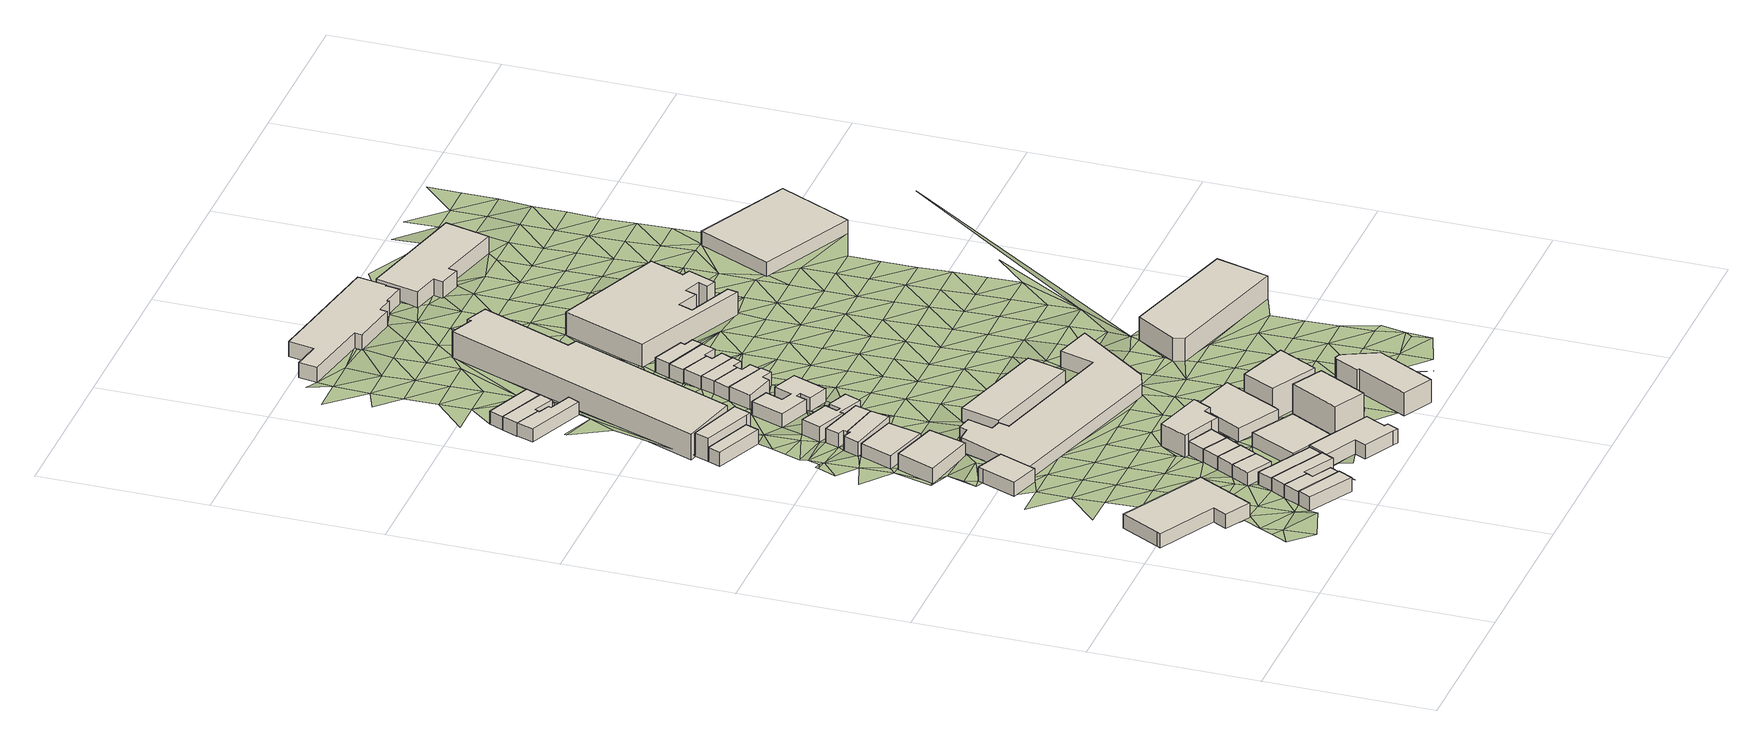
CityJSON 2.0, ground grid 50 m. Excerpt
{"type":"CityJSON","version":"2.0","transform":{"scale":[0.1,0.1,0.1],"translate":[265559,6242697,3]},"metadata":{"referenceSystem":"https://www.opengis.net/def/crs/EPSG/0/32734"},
"CityObjects":{
"building1":{"type":"Building","attributes":{"address":"Albert Road Salt River Cape Town","building":"retail","building:levels":"1","footprint":{"type":"Polygon"},"plus_code":"C5XXXQXF+X2X","ground_height":9.19,"building_height":4.1,"roof_height":13.29},"geometry":[{"type":"Solid","lod":"1","boundaries":[[[[0,1,2,3,4,5]],[[1,6,7,3,2]],[[6,8,9,7]],[[8,10,11,9]],[[10,12,13,11]],[[12,14,15,13]],[[14,0,5,4,15]],[[4,3,7,9,11,13,15]],[[14,12,10,8,6,1,0]]]]}]},
"building2":{"type":"Building","attributes":{"address":"15 Fenton Road Salt River Cape Town","building":"house","building:levels":"1","footprint":{"type":"Polygon"},"plus_code":"C6XWXCXJ+XCV","ground_height":9.7,"building_height":4.1,"roof_height":13.8},"geometry":[{"type":"Solid","lod":"1","boundaries":[[[[16,17,18,19,20]],[[17,21,22,18]],[[21,23,24,25,22]],[[23,16,20,19,25,24]],[[19,18,22,25]],[[23,21,17,16]]]]}]},
"building3":{"type":"Building","attributes":{"address":"13 Fenton Road Salt River Cape Town","building":"house","building:levels":"1","footprint":{"type":"Polygon"},"plus_code":"C7X3X5X4+XPW","ground_height":9.45,"building_height":4.1,"roof_height":13.55},"geometry":[{"type":"Solid","lod":"1","boundaries":[[[[16,23,24,20]],[[23,26,27,24]],[[26,28,29,27]],[[28,30,31,29]],[[30,32,33,31]],[[32,16,20,33]],[[20,24,27,29,31,33]],[[32,30,28,26,23,16]]]]}]},
"building4":{"type":"Building","attributes":{"address":"11 Fenton Road Salt River Cape Town","building":"house","building:levels":"1","footprint":{"type":"Polygon"},"plus_code":"C7X5XJXX+X4R","ground_height":9.45,"building_height":4.1,"roof_height":13.55},"geometry":[{"type":"Solid","lod":"1","boundaries":[[[[34,35,33,36]],[[35,37,38,31,33]],[[37,39,40,31,38]],[[39,41,42,40]],[[41,43,44,45,42]],[[43,34,36,45,44]],[[36,33,31,40,42,45]],[[43,41,39,37,35,34]]]]}]},
"building5":{"type":"Building","attributes":{"address":"523 Albert Road Salt River Cape Town","building":"retail","building:levels":"1","footprint":{"type":"Polygon"},"plus_code":"C6X4X4X4+XCW","ground_height":8.08,"building_height":4.1,"roof_height":12.18},"geometry":[{"type":"Solid","lod":"1","boundaries":[[[[46,47,48,49]],[[47,50,51,48]],[[50,52,53,54,51]],[[52,55,56,57,54,53]],[[55,58,59,57,56]],[[58,46,49,59]],[[49,48,51,54,57,59]],[[58,55,52,50,47,46]]]]}]},
"building6":{"type":"Building","attributes":{"address":"9 Fenton Road Salt River Cape Town","building":"house","building:levels":"1","footprint":{"type":"Polygon"},"plus_code":"C7X9X9XG+XRV","ground_height":9.19,"building_height":4.1,"roof_height":13.29},"geometry":[{"type":"Solid","lod":"1","boundaries":[[[[34,43,44,60]],[[43,61,62,44]],[[61,63,64,62]],[[63,34,60,64]],[[60,44,62,64]],[[63,61,43,34]]]]}]},
"building7":{"type":"Building","attributes":{"address":"7 Fenton Road Salt River Cape Town","building":"house","building:levels":"1","footprint":{"type":"Polygon"},"plus_code":"C7X6XFXV+XJW","ground_height":8.85,"building_height":4.1,"roof_height":12.95},"geometry":[{"type":"Solid","lod":"1","boundaries":[[[[65,66,67,68]],[[66,69,70,67]],[[69,71,72,70]],[[71,65,68,72]],[[68,67,70,72]],[[71,69,66,65]]]]}]},
"building8":{"type":"Building","attributes":{"address":"5 Fenton Road Salt River Cape Town","building":"house","building:levels":"1","footprint":{"type":"Polygon"},"plus_code":"C7X9XFX2+X5V","ground_height":8.85,"building_height":4.1,"roof_height":12.95},"geometry":[{"type":"Solid","lod":"1","boundaries":[[[[73,74,75,68,76,77]],[[74,78,72,68,75]],[[78,79,80,72]],[[79,73,77,76,80]],[[76,68,72,80]],[[79,78,74,73]]]]}]},
"building9":{"type":"Building","attributes":{"address":"37 London Road Salt River Cape Town","building":"house","building:levels":"1","footprint":{"type":"Polygon"},"plus_code":"C6X8XHXH+X8W","ground_height":7.38,"building_height":4.1,"roof_height":11.48},"geometry":[{"type":"Solid","lod":"1","boundaries":[[[[81,82,83,84]],[[82,85,86,83]],[[85,87,88,86]],[[87,81,84,88]],[[84,83,86,88]],[[87,85,82,81]]]]}]},
"building10":{"type":"Building","attributes":{"address":"3 Fenton Road Salt River Cape Town","building":"house","building:levels":"1","footprint":{"type":"Polygon"},"plus_code":"C7XGX6XF+XCR","ground_height":8.72,"building_height":4.1,"roof_height":12.82},"geometry":[{"type":"Solid","lod":"1","boundaries":[[[[89,73,77,90]],[[73,79,91,77]],[[79,92,93,91]],[[92,89,90,93]],[[90,77,91,93]],[[92,79,73,89]]]]}]},
"building11":{"type":"Building","attributes":{"address":"1 Fenton Road Salt River Cape Town","building":"house","building:levels":"1","footprint":{"type":"Polygon"},"plus_code":"C7XMX3XP+XWX","ground_height":8.72,"building_height":4.1,"roof_height":12.82},"geometry":[{"type":"Solid","lod":"1","boundaries":[[[[94,95,90,96]],[[95,97,93,90]],[[97,98,99,93]],[[98,94,96,99]],[[96,90,93,99]],[[98,97,95,94]]]]}]},
"building12":{"type":"Building","attributes":{"address":"31 London Road Salt River Cape Town","building":"house","building:levels":"1","footprint":{"type":"Polygon"},"plus_code":"C6XFXHX3+X6W","ground_height":6.49,"building_height":4.1,"roof_height":10.59},"geometry":[{"type":"Solid","lod":"1","boundaries":[[[[100,101,102,103]],[[101,104,105,102]],[[104,106,107,105]],[[106,100,103,107]],[[103,102,105,107]],[[106,104,101,100]]]]}]},
"building13":{"type":"Building","attributes":{"address":"22 London Road Salt River Cape Town","building":"house","building:levels":"1","footprint":{"type":"Polygon"},"plus_code":"C5XVX5XG+XVV","ground_height":6,"building_height":4.1,"roof_height":10.1},"geometry":[{"type":"Solid","lod":"1","boundaries":[[[[108,109,110,111]],[[109,112,113,110]],[[112,114,115,113]],[[114,108,111,115]],[[111,110,113,115]],[[114,112,109,108]]]]}]},
"building14":{"type":"Building","attributes":{"address":"Goldsmith Road Salt River Cape Town","building":"house","building:levels":"1","footprint":{"type":"Polygon"},"plus_code":"C8XFXWXX+XJV","ground_height":9.43,"building_height":4.1,"roof_height":13.53},"geometry":[{"type":"Solid","lod":"1","boundaries":[[[[116,117,118,119]],[[117,120,121,118]],[[120,122,123,121]],[[122,124,125,123]],[[124,126,127,125]],[[126,128,129,127]],[[128,130,131,129]],[[130,132,133,131]],[[132,116,119,133]],[[119,118,121,123,125,127,129,131,133]],[[132,130,128,126,124,122,120,117,116]]]]}]},
"building15":{"type":"Building","attributes":{"building":"commercial","building:levels":"1","footprint":{"type":"Polygon"},"plus_code":"C8X4XFX5+XVX","ground_height":9.11,"building_height":4.1,"roof_height":13.21},"geometry":[{"type":"Solid","lod":"1","boundaries":[[[[134,135,136,137]],[[135,138,139,136]],[[138,140,141,139]],[[140,134,137,141]],[[137,136,139,141]],[[140,138,135,134]]]]}]},
"building16":{"type":"Building","attributes":{"address":"20 London Road Salt River Cape Town","building":"house","building:levels":"2","footprint":{"type":"Polygon"},"plus_code":"C5XXXQX2+XQX","ground_height":6,"building_height":6.9,"roof_height":12.9},"geometry":[{"type":"Solid","lod":"1","boundaries":[[[[109,108,111,142,143,110]],[[108,144,145,142,111]],[[144,146,147,145]],[[146,148,149,147]],[[148,109,110,143,149]],[[143,142,145,147,149]],[[148,146,144,108,109]]]]}]},
"building17":{"type":"Building","attributes":{"address":"472A Albert Road Salt River Cape Town","building":"retail","building:levels":"2","footprint":{"type":"Polygon"},"plus_code":"C7XWXJXR+XVV","ground_height":8.45,"building_height":6.9,"roof_height":15.35},"geometry":[{"type":"Solid","lod":"1","boundaries":[[[[150,151,99,152,153,96]],[[151,154,155,152,99]],[[154,156,157,155]],[[156,158,159,157]],[[158,160,161,159]],[[160,162,163,161]],[[162,164,165,163]],[[164,150,96,153,165]],[[153,152,155,157,159,161,163,165]],[[164,162,160,158,156,154,151,150]]]]}]},
"building18":{"type":"Building","attributes":{"address":"London Road Salt River Cape Town","building":"house","building:levels":"1","footprint":{"type":"Polygon"},"plus_code":"C6XMXRX5+X9V","ground_height":6.49,"building_height":4.1,"roof_height":10.59},"geometry":[{"type":"Solid","lod":"1","boundaries":[[[[166,167,168,169]],[[167,170,171,168]],[[170,172,173,171]],[[172,174,175,173]],[[174,176,177,175]],[[176,166,169,177]],[[169,168,171,173,175,177]],[[176,174,172,170,167,166]]]]}]},
"building19":{"type":"Building","attributes":{"address":"London Road Salt River Cape Town","building":"house","building:levels":"1","footprint":{"type":"Polygon"},"plus_code":"C6XRX7XC+XHX","ground_height":6.45,"building_height":4.1,"roof_height":10.55},"geometry":[{"type":"Solid","lod":"1","boundaries":[[[[167,166,169,168]],[[166,178,179,169]],[[178,180,181,179]],[[180,182,183,181]],[[182,184,185,183]],[[184,167,168,185]],[[168,169,179,181,183,185]],[[184,182,180,178,166,167]]]]}]},
"building20":{"type":"Building","attributes":{"address":"9 Portland Road Salt River Cape Town","building":"house","building:levels":"1","footprint":{"type":"Polygon"},"plus_code":"C5XVXRXX+XQX","ground_height":4.91,"building_height":4.1,"roof_height":9.01},"geometry":[{"type":"Solid","lod":"1","boundaries":[[[[186,187,188,189]],[[187,190,191,188]],[[190,192,193,191]],[[192,194,195,193]],[[194,196,197,195]],[[196,198,199,197]],[[198,200,201,199]],[[200,186,189,201]],[[189,188,191,193,195,197,199,201]],[[200,198,196,194,192,190,187,186]]]]}]},
"building21":{"type":"Building","attributes":{"address":"London Road Salt River Cape Town","building":"house","building:levels":"1","footprint":{"type":"Polygon"},"plus_code":"C6XQXGX3+XRX","ground_height":6.45,"building_height":4.1,"roof_height":10.55},"geometry":[{"type":"Solid","lod":"1","boundaries":[[[[202,203,204,205]],[[203,206,207,204]],[[206,208,209,207]],[[208,210,211,209]],[[210,212,213,211]],[[212,214,215,213]],[[214,216,217,215]],[[216,218,219,217]],[[218,220,221,219]],[[220,202,205,221]],[[205,204,207,209,211,213,215,217,219,221]],[[220,218,216,214,212,210,208,206,203,202]]]]}]},
"building22":{"type":"Building","attributes":{"address":"7 Portland Road Salt River Cape Town","building":"house","building:levels":"1","footprint":{"type":"Polygon"},"plus_code":"C5XRXRX4+X5R","ground_height":4.91,"building_height":4.1,"roof_height":9.01},"geometry":[{"type":"Solid","lod":"1","boundaries":[[[[222,223,224,189,225,226]],[[223,227,201,189,224]],[[227,228,229,201]],[[228,230,231,229]],[[230,232,233,231]],[[232,222,226,225,233]],[[225,189,201,229,231,233]],[[232,230,228,227,223,222]]]]}]},
"building23":{"type":"Building","attributes":{"address":"474 Albert Road Salt River Cape Town","building":"retail","building:levels":"1","footprint":{"type":"Polygon"},"plus_code":"C8XGXQXX+XCW","ground_height":8.77,"building_height":4.1,"roof_height":12.87},"geometry":[{"type":"Solid","lod":"1","boundaries":[[[[234,235,236,237]],[[235,238,239,236]],[[238,240,241,239]],[[240,242,243,241]],[[242,244,245,243]],[[244,234,237,245]],[[237,236,239,241,243,245]],[[244,242,240,238,235,234]]]]}]},
"building24":{"type":"Building","attributes":{"address":"6 Goldsmith Road Salt River Cape Town","building":"commercial","building:levels":"3","footprint":{"type":"Polygon"},"plus_code":"C8XXXQX3+X8V","ground_height":8.9,"building_height":9.7,"roof_height":18.6},"geometry":[{"type":"Solid","lod":"1","boundaries":[[[[246,247,248,249]],[[247,250,251,248]],[[250,252,253,251]],[[252,246,249,253]],[[249,248,251,253]],[[252,250,247,246]]]]}]},
"building25":{"type":"Building","attributes":{"address":"5 Portland Road Salt River Cape Town","building":"house","building:levels":"1","footprint":{"type":"Polygon"},"plus_code":"C5XWXQXG+XGV","ground_height":4.67,"building_height":4.1,"roof_height":8.77},"geometry":[{"type":"Solid","lod":"1","boundaries":[[[[222,232,254,226]],[[232,255,256,254]],[[255,257,258,256]],[[257,222,226,258]],[[226,254,256,258]],[[257,255,232,222]]]]}]},
"building26":{"type":"Building","attributes":{"address":"545 Albert Road Salt River Cape Town","building":"retail","building:levels":"1","footprint":{"type":"Polygon"},"plus_code":"C7XFX3XX+XQR","ground_height":7.56,"building_height":4.1,"roof_height":11.66},"geometry":[{"type":"Solid","lod":"1","boundaries":[[[[259,260,261,262]],[[260,263,264,261]],[[263,265,266,264]],[[265,267,268,266]],[[267,269,270,268]],[[269,271,272,270]],[[271,273,274,272]],[[273,275,276,274]],[[275,277,278,276]],[[277,279,280,278]],[[279,281,282,280]],[[281,283,284,282]],[[283,285,53,284]],[[285,259,262,53]],[[262,261,264,266,268,270,272,274,276,278,280,282,284,53]],[[285,283,281,279,277,275,273,271,269,267,265,263,260,259]]]]}]},
"building27":{"type":"Building","attributes":{"address":"London Road Salt River Cape Town","building":"house","building:levels":"1","footprint":{"type":"Polygon"},"plus_code":"C7XGX5X8+XXW","ground_height":5.67,"building_height":4.1,"roof_height":9.77},"geometry":[{"type":"Solid","lod":"1","boundaries":[[[[286,287,288,289]],[[287,290,291,288]],[[290,292,293,291]],[[292,294,295,293]],[[294,296,297,295]],[[296,298,299,297]],[[298,300,301,299]],[[300,302,303,301]],[[302,304,305,303]],[[304,306,307,305]],[[306,308,309,307]],[[308,286,289,309]],[[289,288,291,293,295,297,299,301,303,305,307,309]],[[308,306,304,302,300,298,296,294,292,290,287,286]]]]}]},
"building28":{"type":"Building","attributes":{"address":"484 Goldsmith Road Salt River Cape Town","building":"apartments","building:levels":"3","footprint":{"type":"Polygon"},"plus_code":"C9X7XFX7+XQR","ground_height":8.74,"building_height":9.7,"roof_height":18.44},"geometry":[{"type":"Solid","lod":"1","boundaries":[[[[310,311,237,312,313,236]],[[311,314,315,312,237]],[[314,316,317,315]],[[316,310,236,313,317]],[[313,312,315,317]],[[316,314,311,310]]]]}]},
"building29":{"type":"Building","attributes":{"address":"Salt River","building":"industrial","building:levels":"1","footprint":{"type":"Polygon"},"plus_code":"C8X7X4XR+XMV","ground_height":6.76,"building_height":4.1,"roof_height":10.86},"geometry":[{"type":"Solid","lod":"1","boundaries":[[[[318,319,320,321]],[[319,322,323,320]],[[322,324,325,323]],[[324,318,321,325]],[[321,320,323,325]],[[324,322,319,318]]]]}]},
"building30":{"type":"Building","attributes":{"address":"12 London Road Salt River Cape Town","building":"industrial","building:levels":"2","footprint":{"type":"Polygon"},"plus_code":"C6XHX8XX+X9X","ground_height":5.3,"building_height":6.9,"roof_height":12.2},"geometry":[{"type":"Solid","lod":"1","boundaries":[[[[326,327,328,329]],[[327,330,331,328]],[[330,332,333,331]],[[332,334,335,333]],[[334,336,337,335]],[[336,338,339,337]],[[338,340,341,339]],[[340,326,329,341]],[[329,328,331,333,335,337,339,341]],[[340,338,336,334,332,330,327,326]]]]}]},
"building31":{"type":"Building","attributes":{"building":"retail","building:levels":"2","footprint":{"type":"Polygon"},"plus_code":"C9XVXCXX+XJX","ground_height":9.25,"building_height":6.9,"roof_height":16.15},"geometry":[{"type":"Solid","lod":"1","boundaries":[[[[342,343,344,345,346,347]],[[343,348,349,345,344]],[[348,350,351,349]],[[350,352,353,351]],[[352,354,355,353]],[[354,356,357,355]],[[356,358,359,357]],[[358,360,361,359]],[[360,342,347,346,361]],[[346,345,349,351,353,355,357,359,361]],[[360,358,356,354,352,350,348,343,342]]]]}]},
"building32":{"type":"Building","attributes":{"address":"27 London Road Salt River Cape Town","building":"house","building:levels":"1","footprint":{"type":"Polygon"},"plus_code":"C7X8XGXP+X8X","ground_height":5.67,"building_height":4.1,"roof_height":9.77},"geometry":[{"type":"Solid","lod":"1","boundaries":[[[[362,363,364,365,366,367]],[[363,368,369,365,364]],[[368,370,371,369]],[[370,372,373,371]],[[372,374,375,373]],[[374,362,367,366,375]],[[366,365,369,371,373,375]],[[374,372,370,368,363,362]]]]}]},
"building33":{"type":"Building","attributes":{"address":"25 London Road Salt River Cape Town","building":"house","building:levels":"1","footprint":{"type":"Polygon"},"plus_code":"C7XFXGXH+X7R","ground_height":5.35,"building_height":4.1,"roof_height":9.45},"geometry":[{"type":"Solid","lod":"1","boundaries":[[[[376,362,367,377]],[[362,374,378,367]],[[374,379,380,378]],[[379,381,382,380]],[[381,383,384,382]],[[383,376,377,384]],[[377,367,378,380,382,384]],[[383,381,379,374,362,376]]]]}]},
"building34":{"type":"Building","attributes":{"address":"23 London Road Salt River Cape Town","building":"house","building:levels":"1","footprint":{"type":"Polygon"},"plus_code":"C7XFXQXF+XVV","ground_height":5.35,"building_height":4.1,"roof_height":9.45},"geometry":[{"type":"Solid","lod":"1","boundaries":[[[[385,376,386,377,387,388]],[[376,383,384,377,386]],[[383,389,390,384]],[[389,391,392,390]],[[391,393,394,392]],[[393,385,388,387,394]],[[387,377,384,390,392,394]],[[393,391,389,383,376,385]]]]}]},
"building35":{"type":"Building","attributes":{"address":"21 London Road Salt River Cape Town","building":"house","building:levels":"1","footprint":{"type":"Polygon"},"plus_code":"C7XMX5X3+XWX","ground_height":5.08,"building_height":4.1,"roof_height":9.18},"geometry":[{"type":"Solid","lod":"1","boundaries":[[[[395,396,388,397]],[[396,398,399,388]],[[398,400,401,399]],[[400,402,403,401]],[[402,404,405,403]],[[404,395,397,405]],[[397,388,399,401,403,405]],[[404,402,400,398,396,395]]]]}]},
"building36":{"type":"Building","attributes":{"address":"19 London Road Salt River Cape Town","building":"house","building:levels":"1","footprint":{"type":"Polygon"},"plus_code":"C7XMXRXX+XFW","ground_height":5.08,"building_height":4.1,"roof_height":9.18},"geometry":[{"type":"Solid","lod":"1","boundaries":[[[[406,407,408,409]],[[407,410,411,408]],[[410,412,397,411]],[[412,413,405,397]],[[413,414,415,405]],[[414,416,417,415]],[[416,406,409,417]],[[409,408,411,397,405,415,417]],[[416,414,413,412,410,407,406]]]]}]},
"building37":{"type":"Building","attributes":{"address":"17 London Road Salt River Cape Town","building":"house","building:levels":"1","footprint":{"type":"Polygon"},"plus_code":"C7XVXCXP+X8X","ground_height":5.22,"building_height":4.1,"roof_height":9.32},"geometry":[{"type":"Solid","lod":"1","boundaries":[[[[407,406,409,418,419,408]],[[406,420,421,418,409]],[[420,422,423,421]],[[422,424,425,423]],[[424,426,427,425]],[[426,407,408,419,427]],[[419,418,421,423,425,427]],[[426,424,422,420,406,407]]]]}]},
"building38":{"type":"Building","attributes":{"building":"train_station","building:levels":"1","footprint":{"type":"Polygon"},"plus_code":"C7X6X4XC+X6W","ground_height":5.13,"building_height":4.1,"roof_height":9.23},"geometry":[{"type":"Solid","lod":"1","boundaries":[[[[428,429,430,431]],[[429,432,433,430]],[[432,434,435,433]],[[434,436,437,435]],[[436,438,439,437]],[[438,440,441,439]],[[440,442,443,441]],[[442,444,445,443]],[[444,446,447,445]],[[446,448,449,447]],[[448,450,451,449]],[[450,452,453,451]],[[452,454,455,453]],[[454,428,431,455]],[[431,430,433,435,437,439,441,443,445,447,449,451,453,455]],[[454,452,450,448,446,444,442,440,438,436,434,432,429,428]]]]}]},
"building39":{"type":"Building","attributes":{"address":"Salt River Cape Town","building":"industrial","building:levels":"2","footprint":{"type":"Polygon"},"plus_code":"C8XVX7XW+X4X","ground_height":4.5,"building_height":6.9,"roof_height":11.4},"geometry":[{"type":"Solid","lod":"1","boundaries":[[[[456,457,458,459]],[[457,460,461,458]],[[460,462,463,461]],[[462,464,465,463]],[[464,466,467,465]],[[466,468,469,467]],[[468,470,471,469]],[[470,472,473,471]],[[472,474,475,473]],[[474,476,477,475]],[[476,478,479,477]],[[478,480,481,479]],[[480,482,483,481]],[[482,456,459,483]],[[459,458,461,463,465,467,469,471,473,475,477,479,481,483]],[[482,480,478,476,474,472,470,468,466,464,462,460,457,456]]]]}]},
"building40":{"type":"Building","attributes":{"address":"The Palace 1-3 Malta Road Salt River Cape Town","building":"cinema","building:use":"commercial","building:levels":"2","footprint":{"type":"Polygon"},"plus_code":"CCXXXJXG+XPW","ground_height":8.33,"building_height":6.9,"roof_height":15.23},"geometry":[{"type":"Solid","lod":"1","boundaries":[[[[484,485,486,487]],[[485,488,489,486]],[[488,490,491,489]],[[490,492,493,491]],[[492,484,487,493]],[[487,486,489,491,493]],[[492,490,488,485,484]]]]}]},
"building41":{"type":"Building","attributes":{"building":"train_station","building:levels":"1","footprint":{"type":"Polygon"},"plus_code":"C9X7XVX4+XHV","ground_height":4.76,"building_height":4.1,"roof_height":8.86},"geometry":[{"type":"Solid","lod":"1","boundaries":[[[[494,495,496,497]],[[495,498,499,496]],[[498,500,501,499]],[[500,502,503,501]],[[502,504,505,503]],[[504,506,507,505]],[[506,508,509,507]],[[508,494,497,509]],[[497,496,499,501,503,505,507,509]],[[508,506,504,502,500,498,495,494]]]]}]},
"building42":{"type":"Building","attributes":{"address":"4 Penryn Street Salt River Cape Town","building":"industrial","building:levels":"1","footprint":{"type":"Polygon"},"plus_code":"CFXHXWXH+XWV","ground_height":4.52,"building_height":4.1,"roof_height":8.62},"geometry":[{"type":"Solid","lod":"1","boundaries":[[[[510,511,512,513]],[[511,514,515,512]],[[514,516,517,515]],[[516,510,513,517]],[[513,512,515,517]],[[516,514,511,510]]]]}]},
"terrain1":{"type":"TINRelief","geometry":[{"type":"CompositeSurface","lod":"1","boundaries":[[[518,519,520]],[[520,519,521]],[[519,522,521]],[[519,518,523]],[[524,522,519]],[[522,525,526]],[[527,526,525]],[[525,522,524]],[[524,519,523]],[[523,17,524]],[[524,528,525]],[[0,529,530]],[[16,524,17]],[[528,531,525]],[[532,533,534]],[[32,528,524]],[[0,535,529]],[[32,524,16]],[[525,531,535]],[[530,536,534]],[[537,532,538]],[[528,32,34]],[[529,536,530]],[[528,539,531]],[[534,540,532]],[[528,34,539]],[[536,540,534]],[[531,541,535]],[[532,542,538]],[[543,538,544]],[[531,539,541]],[[545,529,535]],[[536,529,545]],[[540,542,532]],[[539,34,63]],[[28,26,30]],[[545,535,541]],[[546,30,26]],[[55,547,58]],[[547,55,548]],[[544,538,549]],[[536,550,540]],[[542,549,538]],[[541,539,551]],[[63,552,539]],[[553,547,548]],[[545,550,536]],[[554,555,553]],[[541,551,545]],[[556,546,26]],[[557,555,554]],[[544,549,558]],[[26,559,556]],[[542,540,560]],[[552,63,561]],[[562,548,55]],[[550,560,540]],[[551,73,545]],[[63,563,561]],[[562,553,548]],[[556,564,565]],[[554,566,557]],[[567,568,557]],[[549,542,569]],[[550,545,89]],[[570,562,55]],[[571,558,549]],[[572,563,63]],[[554,553,573]],[[552,561,71]],[[569,542,560]],[[89,545,73]],[[565,574,556]],[[574,575,556]],[[576,557,566]],[[557,576,567]],[[561,563,71]],[[577,578,579]],[[577,567,578]],[[580,574,565]],[[550,581,560]],[[571,549,569]],[[562,573,553]],[[582,579,583]],[[575,574,584]],[[585,550,89]],[[583,579,578]],[[562,570,573]],[[101,567,576]],[[585,581,550]],[[572,584,563]],[[584,572,575]],[[586,574,580]],[[587,583,578]],[[569,560,588]],[[589,578,567]],[[586,580,590]],[[563,134,71]],[[566,106,576]],[[101,589,567]],[[573,570,591]],[[560,581,588]],[[585,89,94]],[[563,584,592]],[[71,134,593]],[[571,569,594]],[[587,578,182]],[[589,172,578]],[[569,588,594]],[[162,581,585]],[[587,203,595]],[[92,593,134]],[[106,566,85]],[[182,578,172]],[[162,588,581]],[[85,573,591]],[[596,597,595]],[[592,584,598]],[[587,182,180]],[[100,589,101]],[[599,92,134]],[[587,180,203]],[[597,596,600]],[[601,92,602]],[[172,167,182]],[[85,591,603]],[[604,603,591]],[[92,599,602]],[[595,203,596]],[[170,167,172]],[[605,606,607]],[[571,608,558]],[[598,584,124]],[[184,182,167]],[[594,609,571]],[[610,588,162]],[[610,594,588]],[[592,598,611]],[[604,612,603]],[[613,601,602]],[[602,599,613]],[[106,85,614]],[[614,85,603]],[[114,600,615]],[[616,599,134]],[[596,615,600]],[[617,589,100]],[[277,603,612]],[[106,614,100]],[[592,611,618]],[[114,144,108]],[[277,619,620]],[[202,596,203]],[[599,621,613]],[[606,146,607]],[[124,611,598]],[[615,144,114]],[[609,594,610]],[[620,622,623]],[[624,203,180]],[[605,607,625]],[[616,134,618]],[[202,615,596]],[[626,614,603]],[[605,627,628]],[[621,156,613]],[[620,623,277]],[[162,629,610]],[[626,603,277]],[[100,614,617]],[[630,571,609]],[[631,599,616]],[[146,144,615]],[[599,240,621]],[[124,632,611]],[[286,615,202]],[[626,277,623]],[[633,627,634]],[[180,635,624]],[[614,636,617]],[[632,124,637]],[[627,633,628]],[[631,616,618]],[[146,625,607]],[[618,611,247]],[[636,614,626]],[[638,286,202]],[[609,610,639]],[[623,322,626]],[[640,627,605]],[[146,615,308]],[[638,202,641]],[[308,615,286]],[[629,621,240]],[[629,639,610]],[[624,635,642]],[[618,247,631]],[[200,198,643]],[[146,308,625]],[[644,617,645]],[[571,630,608]],[[200,643,646]],[[322,636,626]],[[617,636,645]],[[196,643,198]],[[647,648,649]],[[631,247,650]],[[648,647,641]],[[240,639,629]],[[638,651,286]],[[652,642,635]],[[639,630,609]],[[644,652,635]],[[653,623,622]],[[643,654,646]],[[638,641,651]],[[652,644,645]],[[643,196,654]],[[654,196,194]],[[625,308,655]],[[656,641,647]],[[632,657,658]],[[625,655,659]],[[636,322,660]],[[194,192,654]],[[661,662,663]],[[656,651,641]],[[664,652,645]],[[665,650,247]],[[240,666,639]],[[627,640,667]],[[632,658,668]],[[255,663,257]],[[308,669,655]],[[659,670,625]],[[671,645,636]],[[672,656,647]],[[660,322,673]],[[664,674,652]],[[668,246,632]],[[674,672,647]],[[640,192,667]],[[675,669,308]],[[676,651,656]],[[192,640,654]],[[639,608,630]],[[676,677,651]],[[678,666,240]],[[678,240,238]],[[640,679,654]],[[304,680,675]],[[681,657,682]],[[645,671,664]],[[671,636,660]],[[665,247,246]],[[362,655,669]],[[362,659,655]],[[657,681,658]],[[640,605,683]],[[672,684,656]],[[679,640,255]],[[666,608,639]],[[672,674,684]],[[685,675,680]],[[686,674,664]],[[255,687,663]],[[661,663,688]],[[669,675,689]],[[246,668,665]],[[668,658,690]],[[640,687,255]],[[660,673,691]],[[692,693,694]],[[622,695,653]],[[376,659,362]],[[696,673,322]],[[664,671,686]],[[687,688,663]],[[623,653,697]],[[689,675,685]],[[238,698,699]],[[670,659,385]],[[681,690,658]],[[674,700,684]],[[701,625,670]],[[702,666,678]],[[692,661,703]],[[678,238,702]],[[704,705,693]],[[385,659,376]],[[700,674,686]],[[665,668,352]],[[671,660,706]],[[666,707,608]],[[688,703,661]],[[699,698,316]],[[668,690,352]],[[685,708,689]],[[691,706,660]],[[702,238,699]],[[693,692,709]],[[700,708,684]],[[385,710,670]],[[686,671,711]],[[696,691,673]],[[666,712,707]],[[703,709,692]],[[702,712,666]],[[670,710,713]],[[714,715,689]],[[428,716,704]],[[714,689,708]],[[352,717,665]],[[316,665,717]],[[706,711,671]],[[718,670,713]],[[719,704,693]],[[687,720,688]],[[640,683,687]],[[708,700,721]],[[699,722,702]],[[714,708,721]],[[700,686,723]],[[710,385,395]],[[709,719,693]],[[718,724,670]],[[722,699,316]],[[720,703,688]],[[710,395,713]],[[711,723,686]],[[712,725,707]],[[350,717,352]],[[726,428,704]],[[727,706,691]],[[695,697,653]],[[721,728,714]],[[729,714,728]],[[717,350,348]],[[701,670,724]],[[712,702,730]],[[703,720,709]],[[731,721,700]],[[316,717,722]],[[732,733,734]],[[718,713,407]],[[719,726,704]],[[725,735,707]],[[736,691,696]],[[729,728,733]],[[706,727,711]],[[730,702,722]],[[691,736,727]],[[723,731,700]],[[737,734,738]],[[734,733,738]],[[343,739,348]],[[426,718,407]],[[697,695,740]],[[687,683,720]],[[741,739,343]],[[717,348,742]],[[743,741,744]],[[745,728,721]],[[484,725,712]],[[696,697,740]],[[719,709,746]],[[741,743,739]],[[722,717,742]],[[724,718,747]],[[709,720,748]],[[749,712,730]],[[731,745,721]],[[718,426,747]],[[723,711,750]],[[733,728,751]],[[711,727,752]],[[742,348,739]],[[738,733,751]],[[749,753,712]],[[726,754,428]],[[735,755,707]],[[735,725,756]],[[484,712,753]],[[709,748,746]],[[757,758,759]],[[760,730,722]],[[761,726,719]],[[711,752,750]],[[736,696,762]],[[745,751,728]],[[756,725,484]],[[763,764,738]],[[739,743,765]],[[740,766,696]],[[736,762,727]],[[758,767,768]],[[769,747,426]],[[770,731,723]],[[722,742,760]],[[767,758,757]],[[683,748,720]],[[765,743,771]],[[719,746,761]],[[764,763,757]],[[701,724,772]],[[772,724,747]],[[769,426,773]],[[696,766,762]],[[751,763,738]],[[774,749,730]],[[731,770,745]],[[756,775,735]],[[723,750,770]],[[776,752,727]],[[763,767,757]],[[774,730,760]],[[777,778,701]],[[726,761,779]],[[754,726,779]],[[739,780,742]],[[755,766,740]],[[735,775,781]],[[782,739,765]],[[783,753,749]],[[776,727,762]],[[748,683,784]],[[781,755,735]],[[767,785,786]],[[773,787,788]],[[748,789,746]],[[780,760,742]],[[745,790,751]],[[484,492,756]],[[763,785,767]],[[739,782,780]],[[783,749,774]],[[745,770,791]],[[772,777,701]],[[752,792,750]],[[785,788,786]],[[776,793,752]],[[779,761,754]],[[769,794,747]],[[765,771,795]],[[492,775,756]],[[796,762,766]],[[790,763,751]],[[746,789,761]],[[777,797,778]],[[748,784,789]],[[745,791,790]],[[766,755,798]],[[784,683,799]],[[482,772,747]],[[750,792,770]],[[800,799,683]],[[769,773,794]],[[752,793,792]],[[801,774,760]],[[762,796,776]],[[332,778,797]],[[760,780,802]],[[781,775,803]],[[796,766,798]],[[782,765,804]],[[788,794,773]],[[803,775,492]],[[765,795,805]],[[794,785,763]],[[774,801,783]],[[791,770,806]],[[785,794,788]],[[760,802,801]],[[763,790,807]],[[482,777,772]],[[804,765,805]],[[782,808,780]],[[755,781,809]],[[793,776,810]],[[806,770,792]],[[811,761,789]],[[784,799,812]],[[794,763,807]],[[776,796,810]],[[781,803,809]],[[777,482,797]],[[492,813,803]],[[808,782,804]],[[790,791,814]],[[798,755,815]],[[789,784,816]],[[804,805,795]],[[802,780,817]],[[814,791,806]],[[753,783,818]],[[799,332,812]],[[797,819,332]],[[747,794,820]],[[798,815,796]],[[792,793,821]],[[817,780,808]],[[793,810,822]],[[815,755,809]],[[823,807,790]],[[784,812,816]],[[819,812,332]],[[824,783,801]],[[802,825,801]],[[826,819,797]],[[826,797,482]],[[789,816,811]],[[804,827,808]],[[793,822,821]],[[790,814,823]],[[796,828,810]],[[829,806,792]],[[825,802,817]],[[817,808,827]],[[807,830,794]],[[828,796,815]],[[831,826,482]],[[832,833,834]],[[835,812,819]],[[836,809,803]],[[823,830,807]],[[792,821,829]],[[837,838,811]],[[822,810,839]],[[814,806,840]],[[824,801,825]],[[826,835,819]],[[816,837,811]],[[841,833,832]],[[810,828,839]],[[841,834,833]],[[816,812,842]],[[815,809,836]],[[840,823,814]],[[824,818,783]],[[492,490,813]],[[840,806,829]],[[794,830,820]],[[831,843,826]],[[831,482,844]],[[812,835,842]],[[836,828,815]],[[832,845,841]],[[821,822,846]],[[822,839,847]],[[837,816,848]],[[803,813,849]],[[850,851,837]],[[852,830,823]],[[821,846,829]],[[853,835,826]],[[842,854,816]],[[822,847,846]],[[823,840,855]],[[854,848,816]],[[839,828,856]],[[826,843,853]],[[843,831,844]],[[848,850,837]],[[841,857,858]],[[856,828,836]],[[830,852,820]],[[823,855,852]],[[845,859,841]],[[857,841,859]],[[829,860,840]],[[861,842,835]],[[862,847,839]],[[858,857,863]],[[846,860,829]],[[835,853,864]],[[859,863,857]],[[859,845,865]],[[850,848,866]],[[842,867,854]],[[820,868,845]],[[856,862,839]],[[480,844,482]],[[869,850,870]],[[855,840,871]],[[872,848,854]],[[870,850,866]],[[861,835,864]],[[868,820,852]],[[868,865,845]],[[853,843,873]],[[848,874,866]],[[860,871,840]],[[842,861,867]],[[846,847,875]],[[872,854,867]],[[870,866,874]],[[873,843,844]],[[862,876,847]],[[855,877,852]],[[878,870,874]],[[836,879,856]],[[880,864,853]],[[847,876,875]],[[871,877,855]],[[865,868,881]],[[882,860,846]],[[883,865,881]],[[880,853,873]],[[862,856,879]],[[861,884,867]],[[868,852,885]],[[864,886,861]],[[860,882,871]],[[877,887,852]],[[846,875,882]],[[888,883,889]],[[873,844,890]],[[879,876,862]],[[880,886,864]],[[868,885,881]],[[889,480,888]],[[852,887,885]],[[480,890,844]],[[884,861,891]],[[883,881,892]],[[893,880,873]],[[877,871,894]],[[886,891,861]],[[871,882,895]],[[891,896,884]],[[897,875,876]],[[890,893,873]],[[876,879,898]],[[899,879,836]],[[889,883,900]],[[885,892,881]],[[871,895,894]],[[901,887,877]],[[875,897,882]],[[902,886,880]],[[876,898,897]],[[903,885,887]],[[900,480,889]],[[803,904,836]],[[892,900,883]],[[902,880,893]],[[877,894,901]],[[885,903,892]],[[890,480,905]],[[887,901,903]],[[874,906,907]],[[895,882,908]],[[891,886,909]],[[890,905,893]],[[908,882,897]],[[910,886,902]],[[891,506,896]],[[900,905,480]],[[895,911,894]],[[886,910,909]],[[902,893,912]],[[911,895,908]],[[905,912,893]],[[913,900,892]],[[894,914,901]],[[915,892,903]],[[506,891,909]],[[910,902,916]],[[906,874,917]],[[911,914,894]],[[900,913,905]],[[912,916,902]],[[918,903,901]],[[913,892,915]],[[910,919,909]],[[916,920,910]],[[921,912,905]],[[905,913,922]],[[919,506,909]],[[910,920,919]],[[914,918,901]],[[905,922,921]],[[923,916,912]],[[915,922,913]],[[916,923,920]],[[912,921,923]],[[506,919,924]],[[506,924,917]],[[925,906,926]],[[906,917,926]],[[927,922,915]],[[919,920,928]],[[920,923,929]],[[926,917,924]],[[921,922,930]],[[915,931,927]],[[924,919,928]],[[920,929,928]],[[921,930,923]],[[922,927,930]],[[924,932,926]],[[933,929,923]],[[932,924,928]],[[933,923,930]],[[926,934,935]],[[926,932,934]],[[928,929,936]],[[933,937,929]],[[928,936,932]],[[929,937,936]],[[938,934,932]],[[932,936,938]],[[938,939,934]],[[940,934,939]]]}]}
},
"vertices":[
[78,586,59],[15,470,59],[15,470,99],[15,470,103],[78,586,103],[78,586,99],[9,458,59],[9,458,103],[186,365,59],[186,365,103],[163,322,59],[163,322,103],[242,280,59],[242,280,103],[333,450,59],[333,450,103],
[337,172,64],[316,133,64],[316,133,108],[337,172,108],[337,172,106],[452,59,64],[452,59,108],[474,102,64],[474,102,106],[474,102,108],
[489,132,64],[489,132,106],[428,163,64],[428,163,106],[438,182,64],[438,182,106],[362,222,64],[362,222,106],
[387,266,63],[362,222,63],[387,266,106],[438,182,63],[438,182,103],[443,191,63],[443,191,106],[538,141,63],[538,141,106],[557,178,63],[557,178,103],[557,178,106],
[164,926,49],[253,898,49],[253,898,92],[164,926,92],[261,917,49],[261,917,92],[298,1009,49],[298,1009,87],[298,1009,92],[212,1045,49],[212,1045,87],[212,1045,92],[206,1030,49],[206,1030,92],
[387,266,103],[580,221,63],[580,221,103],[409,311,63],[409,311,103],
[432,393,58],[402,339,58],[402,339,99],[432,393,99],[480,298,58],[480,298,99],[508,351,58],[508,351,99],
[460,444,57],[432,393,57],[432,393,98],[460,444,99],[460,444,98],[508,351,57],[537,404,57],[537,404,99],
[177,1163,35],[336,1123,35],[336,1123,85],[177,1163,85],[371,1236,35],[371,1236,85],[224,1277,35],[224,1277,85],
[487,494,57],[487,494,98],[537,404,98],[565,453,57],[565,453,98],
[514,545,55],[487,494,55],[514,545,98],[565,453,55],[595,507,55],[595,507,98],
[387,1359,35],[258,1394,35],[258,1394,76],[387,1359,76],[220,1297,35],[220,1297,76],[361,1259,35],[361,1259,76],
[265,1725,27],[116,1783,27],[116,1783,71],[265,1725,71],[99,1745,27],[99,1745,71],[249,1685,27],[249,1685,71],
[730,33,61],[745,25,61],[745,25,105],[730,33,105],[762,59,61],[762,59,105],[750,65,61],[750,65,105],[782,126,61],[782,126,105],[586,225,61],[586,225,105],[554,164,61],[554,164,105],[651,115,61],[651,115,105],[635,82,61],[635,82,105],
[606,394,58],[534,253,58],[534,253,102],[606,394,102],[663,188,58],[663,188,102],[737,322,58],[737,322,102],
[265,1725,99],[116,1783,99],[282,1719,27],[282,1719,99],[302,1770,27],[302,1770,99],[133,1827,27],[133,1827,99],
[514,545,54],[595,507,54],[595,507,123],[514,545,123],[619,496,54],[619,496,123],[641,542,54],[641,542,123],[664,534,54],[664,534,123],[692,589,54],[692,589,123],[539,632,54],[539,632,123],[501,550,54],[501,550,123],
[433,1425,32],[308,1451,32],[308,1451,76],[433,1425,76],[307,1442,32],[307,1442,76],[281,1451,32],[281,1451,76],[261,1403,32],[261,1403,76],[420,1368,32],[420,1368,76],
[448,1473,32],[448,1473,76],[304,1511,32],[304,1511,76],[291,1469,32],[291,1469,76],[309,1463,32],[309,1463,76],
[96,2322,19],[78,2272,19],[78,2272,60],[96,2322,60],[256,2199,19],[256,2199,60],[272,2233,19],[272,2233,60],[204,2261,19],[204,2261,60],[207,2269,19],[207,2269,60],[172,2284,19],[172,2284,60],[175,2288,19],[175,2288,60],
[330,1587,29],[307,1529,29],[307,1529,76],[330,1587,76],[398,1492,29],[398,1492,76],[401,1501,29],[401,1501,76],[478,1470,29],[478,1470,76],[498,1519,29],[498,1519,76],[434,1544,29],[434,1544,76],[420,1508,29],[420,1508,76],[406,1513,29],[406,1513,76],[422,1551,29],[422,1551,76],
[117,2370,17],[96,2322,17],[96,2322,58],[117,2370,60],[117,2370,58],[175,2288,17],[180,2298,17],[180,2298,60],[243,2271,17],[243,2271,60],[260,2310,17],[260,2310,60],
[763,388,56],[814,486,56],[814,486,99],[763,388,99],[846,546,56],[846,546,99],[703,586,56],[703,586,99],[621,438,56],[621,438,99],[752,368,56],[752,368,99],
[894,293,58],[800,343,58],[800,343,156],[894,293,156],[721,195,58],[721,195,156],[815,146,58],[815,146,156],
[260,2310,58],[280,2356,17],[280,2356,58],[136,2413,17],[136,2413,58],
[261,917,36],[785,769,36],[785,769,87],[261,917,87],[831,786,36],[831,786,87],[996,1002,36],[996,1002,87],[884,1033,36],[884,1033,87],[853,930,36],[853,930,87],[456,1038,36],[456,1038,87],[465,1070,36],[465,1070,87],[432,1078,36],[432,1078,87],[455,1154,36],[455,1154,87],[410,1164,36],[410,1164,87],[401,1140,36],[401,1140,87],[356,1142,36],[356,1142,87],[298,1009,36],
[354,1651,26],[448,1614,26],[448,1614,68],[354,1651,68],[460,1645,26],[460,1645,68],[474,1640,26],[474,1640,68],[461,1607,26],[461,1607,68],[521,1583,26],[521,1583,68],[562,1687,26],[562,1687,68],[486,1717,26],[486,1717,68],[465,1663,26],[465,1663,68],[429,1677,26],[429,1677,68],[450,1729,26],[450,1729,68],[393,1751,26],[393,1751,68],
[814,486,55],[763,388,55],[763,388,154],[814,486,154],[905,315,55],[905,315,154],[967,433,55],[967,433,154],
[801,992,36],[833,1109,36],[833,1109,79],[801,992,79],[522,1195,36],[522,1195,79],[489,1078,36],[489,1078,79],
[312,1794,11],[512,2292,11],[512,2292,92],[312,1794,92],[484,2305,11],[484,2305,92],[597,2580,11],[597,2580,92],[529,2609,11],[529,2609,92],[527,2596,11],[527,2596,92],[455,2626,11],[455,2626,92],[134,1838,11],[134,1838,92],
[1078,184,59],[1036,279,59],[1036,279,103],[1036,279,131],[1078,184,131],[1078,184,103],[1029,288,59],[1029,288,131],[1013,293,59],[1013,293,131],[1006,288,59],[1006,288,131],[968,215,59],[968,215,131],[974,212,59],[974,212,131],[892,55,59],[892,55,131],[982,8,59],[982,8,131],
[449,1834,23],[423,1765,23],[423,1765,64],[423,1765,68],[449,1834,68],[449,1834,64],[518,1743,23],[518,1743,68],[527,1765,23],[527,1765,68],[560,1752,23],[560,1752,68],[572,1784,23],[572,1784,68],
[471,1885,23],[471,1885,64],[572,1784,64],[587,1820,23],[587,1820,64],[555,1833,23],[555,1833,64],[561,1848,23],[561,1848,64],
[487,1927,23],[471,1885,62],[487,1927,64],[487,1927,62],[567,1860,23],[567,1860,64],[595,1848,23],[595,1848,64],[607,1877,23],[607,1877,64],
[509,1984,21],[487,1927,21],[509,1984,62],[607,1877,21],[607,1877,62],[624,1914,21],[624,1914,62],[588,1929,21],[588,1929,62],[596,1948,21],[596,1948,62],
[654,1979,18],[523,2030,18],[523,2030,62],[654,1979,62],[505,1983,18],[505,1983,62],[509,1984,18],[596,1948,18],[600,1954,18],[600,1954,62],[639,1939,18],[639,1939,62],
[654,1979,63],[523,2030,63],[665,2011,18],[665,2011,63],[635,2023,18],[635,2023,63],[640,2036,18],[640,2036,63],[543,2076,18],[543,2076,63],
[203,2928,15],[412,2891,15],[412,2891,62],[203,2928,62],[408,2868,15],[408,2868,62],[550,2843,15],[550,2843,62],[554,2865,15],[554,2865,62],[604,2856,15],[604,2856,62],[605,2862,15],[605,2862,62],[674,2850,15],[674,2850,62],[681,2891,15],[681,2891,62],[685,2891,15],[685,2891,62],[701,2978,15],[701,2978,62],[312,3046,15],[312,3046,62],[298,2969,15],[298,2969,62],[213,2984,15],[213,2984,62],
[563,2120,12],[912,1964,12],[912,1964,84],[563,2120,84],[920,1995,12],[920,1995,84],[782,2051,12],[782,2051,84],[799,2093,12],[799,2093,84],[864,2067,12],[864,2067,84],[877,2101,12],[877,2101,84],[927,2081,12],[927,2081,84],[916,2052,12],[916,2052,84],[945,2041,12],[945,2041,84],[979,2125,12],[979,2125,84],[955,2135,12],[955,2135,84],[997,2239,12],[997,2239,84],[665,2372,12],[665,2372,84],
[988,748,50],[996,715,50],[996,715,122],[988,748,122],[1387,610,50],[1387,610,122],[1431,769,50],[1431,769,122],[1067,870,50],[1067,870,122],
[711,2929,5],[680,2800,5],[680,2800,59],[711,2929,59],[759,2781,5],[759,2781,59],[752,2753,5],[752,2753,59],[821,2736,5],[821,2736,59],[827,2760,5],[827,2760,59],[1025,2712,5],[1025,2712,59],[1058,2845,5],[1058,2845,59],
[1133,1955,13],[1421,1819,13],[1421,1819,56],[1133,1955,56],[1526,2040,13],[1526,2040,56],[1238,2176,13],[1238,2176,56],
[198,75,67],[198,170,64],[138,142,64],[164,190,64],[186,231,63],[307,108,68],[298,170,64],[242,280,63],[214,285,63],[163,322,63],[298,275,62],[298,475,60],[198,575,59],[298,375,60],[198,775,53],[98,680,56],[198,680,56],[333,450,60],[298,575,58],[98,875,53],[198,875,53],[402,339,60],[298,680,55],[398,375,60],[298,775,53],[164,926,53],[253,898,53],[398,475,58],[443,191,64],[182,1040,49],[198,1080,49],[298,875,53],[398,575,56],[432,393,60],[480,298,62],[221,1137,43],[177,1163,43],[157,1161,43],[538,141,64],[198,1280,38],[261,917,53],[499,75,66],[398,680,54],[499,275,62],[298,1080,51],[534,253,62],[511,69,66],[556,155,64],[224,1277,38],[198,1380,35],[115,1353,35],[398,775,53],[298,1009,52],[398,875,53],[580,221,64],[336,1123,51],[554,164,64],[557,178,64],[220,1297,38],[143,1430,32],[198,1480,32],[165,1485,32],[584,141,64],[499,575,55],[168,1494,32],[188,1490,32],[586,225,64],[501,550,55],[651,115,64],[197,1525,32],[499,680,54],[261,1403,35],[596,103,66],[356,1142,39],[663,188,63],[537,404,58],[499,775,54],[195,1548,31],[298,1580,29],[210,1594,31],[699,170,63],[621,438,57],[229,1638,30],[595,507,57],[599,475,57],[398,1175,39],[401,1140,39],[134,1838,27],[133,1827,30],[298,1780,27],[785,769,53],[599,775,53],[599,680,54],[721,195,63],[410,1164,39],[619,496,57],[398,1280,35],[298,1685,27],[699,375,59],[420,1368,35],[737,322,61],[432,1078,47],[465,1070,40],[664,534,56],[456,1038,40],[489,1078,40],[398,1492,34],[312,1794,27],[499,1175,36],[239,2160,22],[198,2080,24],[692,589,56],[699,775,53],[752,368,58],[815,146,60],[137,2194,22],[140,2201,22],[448,1473,34],[499,1280,32],[799,75,61],[398,1580,30],[699,680,54],[298,2280,19],[422,1551,30],[401,1501,34],[198,2280,19],[433,1425,35],[499,1380,32],[180,2298,19],[434,1544,30],[406,1513,34],[420,1508,34],[763,388,58],[448,1614,30],[478,1470,32],[799,970,43],[243,2271,19],[398,1780,26],[461,1607,29],[899,75,61],[899,170,59],[398,1880,22],[599,1280,32],[198,2580,13],[98,2485,15],[198,2485,15],[499,1480,32],[905,315,58],[799,680,55],[256,2199,20],[899,275,58],[423,1765,26],[398,1975,21],[599,1380,30],[499,1580,29],[599,1175,36],[498,1519,32],[450,1729,27],[474,1640,27],[460,1645,27],[799,575,56],[260,2310,19],[465,1663,27],[974,212,61],[892,55,61],[455,2626,13],[521,1583,29],[486,1717,27],[599,1480,30],[298,2380,17],[298,2485,17],[518,1743,27],[968,215,61],[699,1175,35],[198,2680,13],[198,2775,12],[133,2748,11],[853,930,43],[833,1109,38],[801,992,43],[814,486,57],[899,475,56],[599,1580,29],[512,2292,15],[899,575,55],[298,2580,15],[198,2880,15],[98,2880,14],[699,1280,32],[831,786,53],[562,1687,27],[298,2680,15],[499,1975,21],[699,1380,29],[899,680,54],[505,1983,21],[560,1752,27],[527,1765,27],[162,2945,20],[999,375,57],[499,2080,18],[298,2775,12],[398,2580,14],[599,1685,27],[999,475,55],[699,1480,27],[499,2180,17],[899,775,51],[298,2880,17],[799,1280,31],[599,1780,27],[572,1784,27],[999,575,54],[699,1580,26],[555,1833,24],[587,1820,27],[561,1848,24],[899,875,51],[799,1175,35],[567,1860,24],[595,1848,24],[1099,275,59],[884,1033,38],[1078,184,61],[1099,375,57],[1099,170,61],[1140,54,62],[699,1685,24],[398,2775,13],[563,2120,19],[398,2680,14],[999,680,53],[799,1480,26],[699,1780,24],[799,1380,28],[996,715,53],[412,2891,19],[996,1002,39],[999,775,50],[624,1914,24],[596,1948,22],[588,1929,22],[1099,475,55],[408,2868,19],[899,1175,34],[699,1880,23],[607,1877,24],[1199,170,61],[899,1080,38],[639,1939,22],[600,1954,22],[599,2080,19],[799,1580,24],[1199,75,62],[599,2280,14],[640,2036,19],[1099,575,54],[999,875,50],[899,1280,30],[599,2380,12],[484,2305,15],[398,2880,19],[1199,375,57],[999,970,39],[1199,275,59],[1099,680,53],[499,2680,13],[699,1975,22],[654,1979,22],[635,2023,22],[665,2011,22],[499,2775,14],[799,1780,22],[799,1685,22],[899,1480,26],[899,1380,26],[799,1975,21],[1308,113,62],[999,1175,32],[599,2485,11],[999,1080,36],[529,2609,13],[527,2596,13],[1199,575,53],[1199,475,54],[1076,898,50],[1315,192,61],[1300,170,61],[899,1580,23],[799,1880,22],[1300,275,59],[1099,970,39],[999,1280,30],[550,2843,20],[599,2680,11],[1099,875,50],[899,1685,22],[1099,1080,36],[599,2775,14],[1300,375,56],[1387,610,52],[599,2580,11],[912,1964,19],[999,1480,23],[999,1380,27],[899,1780,22],[1300,575,52],[1300,475,53],[699,2485,10],[1333,268,59],[1099,1175,32],[999,1580,20],[899,1880,21],[699,2380,12],[782,2051,18],[799,2080,18],[799,2093,18],[699,2580,9],[1199,1080,34],[604,2856,20],[554,2865,20],[1099,1280,30],[999,1685,19],[864,2067,16],[699,2680,9],[799,2380,13],[899,2280,13],[920,1995,19],[1099,1480,23],[1099,1380,27],[680,2800,15],[1484,778,44],[674,2850,20],[605,2862,20],[999,1880,18],[799,2485,11],[699,2775,14],[999,1780,19],[1199,1175,31],[899,2080,16],[877,2101,16],[916,2052,16],[1099,1580,20],[799,2680,9],[1199,1280,28],[927,2081,16],[799,2580,9],[945,2041,16],[699,2880,20],[752,2753,14],[999,1975,17],[681,2891,20],[685,2891,20],[1099,1685,19],[759,2781,14],[899,2380,12],[711,2929,20],[1199,1480,22],[1199,1380,26],[1099,1780,19],[701,2978,19],[1300,1280,26],[899,2485,10],[999,2080,18],[1199,1580,19],[979,2125,18],[821,2736,14],[1099,1975,17],[899,2580,8],[1099,1880,18],[955,2135,16],[999,2180,16],[999,2280,12],[899,2680,8],[1099,2080,18],[999,2380,8],[1199,1780,18],[1199,1685,18],[827,2760,14],[1300,1480,22],[1300,1380,23],[1400,1380,22],[1099,2180,16],[1199,1880,16],[999,2485,7],[1133,1955,17],[1698,1716,12],[1099,2280,12],[999,2880,19],[799,2980,17],[1300,1580,18],[999,2680,5],[999,2580,5],[1300,1685,17],[1099,2380,8],[1199,2180,16],[1300,1780,17],[1238,2176,16],[1099,2485,7],[1058,2845,16],[1421,1819,15],[1099,2680,5],[1099,2580,5],[1199,2380,8],[1199,2280,12],[1199,2485,6],[1099,2775,17],[999,2980,14],[1099,2880,16],[1300,2280,11],[1199,2680,6],[1199,2580,6],[1300,2380,8],[1300,2180,14],[1199,2775,14],[1300,2485,5],[1199,2880,13],[1099,2980,13],[1300,2680,7],[1300,2580,7],[1300,2775,13],[1300,2880,12],[1300,2980,12]
]}
